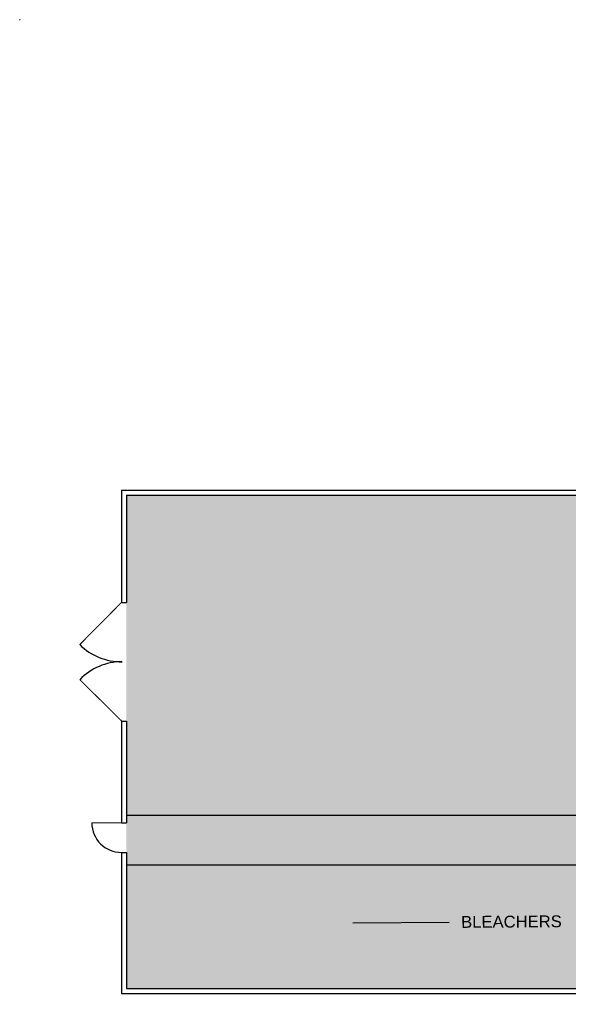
# Model space of a CAD drawing. Header units: inches. Extents: x 0 to 1394, y -1180 to 0.
# Drawn here: x 0 to 666, y -1180 to 0 of the extents above; entities that cross this region are included whole.
import ezdxf

# ---------------------------------------------------------------- set-up
doc = ezdxf.new("R2010")
doc.units = ezdxf.units.IN
doc.header["$LTSCALE"] = 50
doc.header["$MEASUREMENT"] = 0
for name, color, linetype in [('A-DOOR', 2, 'CONTINUOUS'), ('A-FLOR', 3, 'CONTINUOUS'), ('A-IDEN-TEXT', 4, 'CONTINUOUS'), ('A-WALL', 7, 'CONTINUOUS'), ('Rooms-Category-Color', 7, 'CONTINUOUS'), ('Rooms-College-Color', 7, 'CONTINUOUS'), ('Rooms-Department-Color', 7, 'CONTINUOUS'), ('Rooms-Division-Color', 7, 'CONTINUOUS')]:
    doc.layers.add(name, color=color, linetype=linetype)
doc.styles.add('ROOMSNUMBER', font='arial.ttf', dxfattribs={"height": 0.03})
doc.styles.add('ROOMVNUMBER', font='simplex.shx', dxfattribs={"width": 0.85})
doc.linetypes.add('FENCELINE2', pattern='A,0.25,-0.1,[132,ltypeshp.shx,S=0.1,R=0,X=-0.1,Y=0],-0.1,1', length=1.45)
doc.dimstyles.get("Standard").update_dxf_attribs({"dimtxt": 0.18, "dimasz": 0.18, "dimexe": 0.18, "dimexo": 0.0625, "dimgap": 0.09, "dimtad": 0, "dimtih": 1, "dimtoh": 1, "dimdec": 4, "dimzin": 0, "dimdsep": 46, "dimtxsty": 'Standard', "dimcen": 0.09, "dimadec": 0, "dimazin": 0, "dimtfac": 1, "dimtdec": 4, "dimtofl": 0, "dimtmove": 0, "dimatfit": 3, "dimfxl": 1, "dimtolj": 1, "dimtzin": 0, "dimarcsym": 0})

msp = doc.modelspace()

# ---------------------------------------------------------------- hatches: boundary and pattern name
at = {"layer": 'Rooms-Category-Color', "true_color": 0xe3f498}
msp.add_hatch(color=61, dxfattribs=at).paths.add_polyline_path([(1337.5, -576.3), (129.5, -576.3), (129.5, -1174.3), (1100.5, -1174.3), (1100.5, -1018.3), (1337.5, -1018.3)])
at = {"layer": 'Rooms-College-Color', "true_color": 0xe3c5e1}
msp.add_hatch(color=254, dxfattribs=at).paths.add_polyline_path([(1337.5, -576.3), (129.5, -576.3), (129.5, -1174.3), (1100.5, -1174.3), (1100.5, -1018.3), (1337.5, -1018.3)])
at = {"layer": 'Rooms-Department-Color', "true_color": 0xe3c5e1}
msp.add_hatch(color=254, dxfattribs=at).paths.add_polyline_path([(1337.5, -576.3), (129.5, -576.3), (129.5, -1174.3), (1100.5, -1174.3), (1100.5, -1018.3), (1337.5, -1018.3)])
at = {"layer": 'Rooms-Division-Color', "true_color": 0xe3c5e1}
msp.add_hatch(color=254, dxfattribs=at).paths.add_polyline_path([(1337.5, -576.3), (129.5, -576.3), (129.5, -1174.3), (1100.5, -1174.3), (1100.5, -1018.3), (1337.5, -1018.3)])

# ---------------------------------------------------------------- linework, layer by layer
at = {"layer": 'A-DOOR', "const_width": 1.2}
for points in [[(123.5, -706.3), (72.9, -757.5)], [(123.6, -850), (73, -800)], [(123.5, -973.3), (87.5, -973.5)]]:
    msp.add_lwpolyline(points, dxfattribs=at)
at = {"layer": 'A-DOOR'}
for centre, radius, start, end in [((123.2, -706.6), 71.6, 225.3568, 270.7148), ((124.5, -849.7), 71.6, 90.3568, 136.0727), ((123.5, -973.3), 36, 180.3568, 270)]:
    msp.add_arc(centre, radius, start, end, dxfattribs=at)
at = {"layer": 'A-FLOR', "linetype": 'FENCELINE2', "ltscale": 0.04}
msp.add_line((129.5, -964.3), (1337.5, -964.3), dxfattribs=at)
at = {"layer": 'A-FLOR'}
msp.add_line((129.5, -1024.3), (1100.5, -1024.3), dxfattribs=at)
at = {"layer": 'A-WALL'}
for p, q in [((0, 0), (1, 0)), ((0, 0), (1, 0)), ((123.5, -570.3), (123.5, -706.3)), ((123.5, -570.3), (1343.5, -570.3)), ((129.5, -576.3), (1337.5, -576.3)), ((129.5, -576.3), (129.5, -706.3)), ((123.5, -706.3), (129.5, -706.3)), ((123.5, -850.3), (129.5, -850.3)), ((123.5, -850.3), (123.5, -973.3)), ((129.5, -850.3), (129.5, -973.3)), ((123.5, -973.3), (129.5, -973.3)), ((123.5, -1009.3), (123.5, -1180.3)), ((123.5, -1009.3), (129.5, -1009.3)), ((129.5, -1009.3), (129.5, -1174.3)), ((123.5, -1180.3), (1343.5, -1180.3)), ((129.5, -1174.3), (1337.5, -1174.3))]:
    msp.add_line(p, q, dxfattribs=at)

# ---------------------------------------------------------------- texts
at = {"layer": 'A-IDEN-TEXT', "insert": (534.5, -1086.3), "char_height": 14.4, "width": 128.077, "attachment_point": 1, "rotation": 0.3568, "style": 'ROOMSNUMBER'}
msp.add_mtext('BLEACHERS', dxfattribs=at)

# ---------------------------------------------------------------- leaders
at = {"layer": 'A-IDEN-TEXT'}
msp.add_leader([(403.6, -1094.5), (519.9, -1093.8)], dimstyle='Standard', override={"dimgap": 0.09, "dimtad": 0, "dimdec": 2, "dimtxsty": 'ROOMVNUMBER', "dimtdec": 2, "dimtmove": 2}, dxfattribs=at)

doc.saveas('drawing.dxf')
